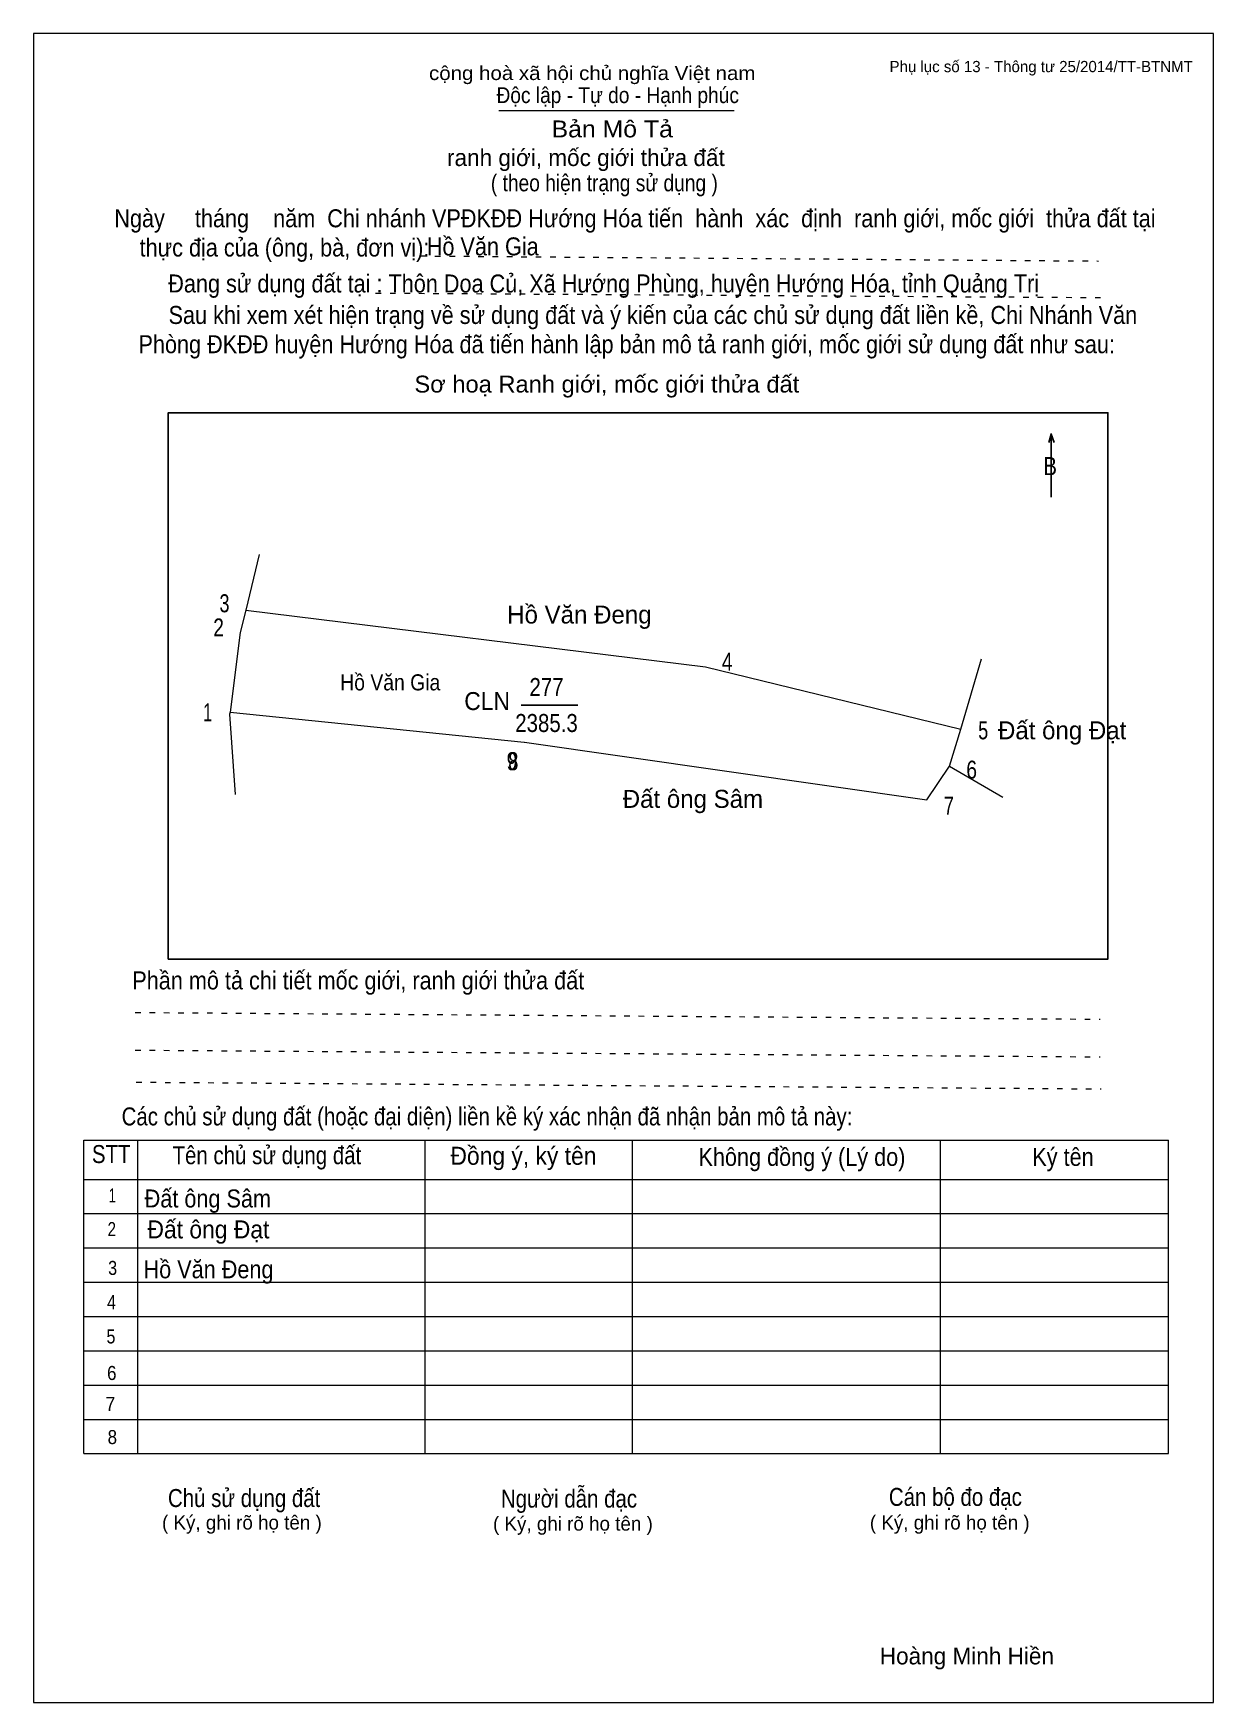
# Model space of a CAD drawing. Header units: centimetres. Extents: x 0 to 21, y 0 to 29.7.
import ezdxf
from ezdxf.enums import TextEntityAlignment as Align

# ---------------------------------------------------------------- set-up
doc = ezdxf.new("R2010")
doc.units = ezdxf.units.CM
doc.header["$LTSCALE"] = 0.13
doc.linetypes.add('DOTTED', pattern=[1.5, 0.3, -1.2])
for name, color, linetype, lineweight in [('1', 7, 'Continuous', 13), ('33', 7, 'Continuous', 25), ('6', 7, 'Continuous', 13), ('62', 7, 'Continuous', 13)]:
    doc.layers.add(name, color=color, linetype=linetype, lineweight=lineweight)
for name, color, linetype in [('2', 7, 'Continuous'), ('32', 7, 'Continuous'), ('34', 7, 'Continuous'), ('63', 7, 'Continuous')]:
    doc.layers.add(name, color=color, linetype=linetype)

msp = doc.modelspace()

# ---------------------------------------------------------------- linework, layer by layer
at = {"layer": '1'}
msp.add_lwpolyline([(21, 0), (21, 29.7), (0, 29.7), (0, 0)], close=True, dxfattribs=at)
at = {"layer": '33'}
msp.add_line((8.68, 17.75), (9.69, 17.75), dxfattribs=at)
at = {"layer": '6'}
for p, q in [((4.02, 20.43), (3.78, 19.44)), ((16.3, 16.66), (17.25, 16.11))]:
    msp.add_line(p, q, dxfattribs=at)
for points in [[(3.78, 19.44), (3.68, 19.04), (3.5, 17.62)], [(3.78, 19.44), (11.96, 18.43), (16.5, 17.32)], [(15.9, 16.06), (16.3, 16.66), (16.5, 17.32), (16.87, 18.57)], [(3.5, 17.62), (3.49, 17.59), (3.59, 16.16)], [(3.5, 17.62), (8.73, 17.09), (8.74, 17.09), (15.9, 16.06)]]:
    msp.add_lwpolyline(points, dxfattribs=at)
at = {"layer": '62'}
for p, q in [((8.28, 28.33), (12.47, 28.33)), ((0.9, 10.01), (20.2, 10.01)), ((0.9, 4.43), (0.9, 10.01)), ((1.86, 4.43), (1.86, 10.01)), ((6.97, 4.43), (6.97, 9.99)), ((10.66, 4.43), (10.66, 9.99)), ((16.14, 4.43), (16.14, 10.01)), ((20.2, 4.43), (20.2, 10.01)), ((0.9, 9.31), (20.2, 9.31)), ((0.9, 8.7), (20.2, 8.7)), ((0.9, 8.09), (20.2, 8.09)), ((0.9, 7.48), (20.2, 7.48)), ((0.9, 6.87), (20.2, 6.87)), ((0.9, 6.26), (20.2, 6.26)), ((0.9, 5.65), (20.2, 5.65)), ((0.9, 5.04), (20.2, 5.04)), ((0.9, 4.43), (20.2, 4.43))]:
    msp.add_line(p, q, dxfattribs=at)
at = {"layer": '62', "linetype": 'DOTTED'}
for p, q in [((6.89, 25.74), (18.95, 25.65)), ((6.09, 25.08), (19.04, 25)), ((1.81, 12.28), (18.98, 12.16)), ((1.81, 11.61), (18.98, 11.49)), ((1.83, 11.04), (19, 10.92))]:
    msp.add_line(p, q, dxfattribs=at)
at = {"layer": '62', "lineweight": 25}
for p, q in [((18.11, 22.58), (18.11, 21.45)), ((18.11, 22.57), (18.07, 22.42)), ((18.11, 22.57), (18.16, 22.42))]:
    msp.add_line(p, q, dxfattribs=at)
msp.add_lwpolyline([(2.4, 13.23), (19.12, 13.23), (19.12, 22.95), (2.4, 22.95)], close=True, dxfattribs=at)

# ---------------------------------------------------------------- texts
at = {"layer": '2', "width": 0.9}
msp.add_text('Hồ Văn Gia', height=0.2862, dxfattribs=at).set_placement((6.35, 18.01), align=Align.CENTER)
at = {"layer": '32'}
for s, width, p in [('3', 0.75, (3.4, 19.4)), ('2', 0.8, (3.295, 18.97)), ('4', 0.8, (12.345, 18.36)), ('1', 0.65, (3.1, 17.46)), ('5', 0.75, (16.9, 17.14)), ('9', 0.8, (8.515, 16.59)), ('8', 0.75, (8.54, 16.59)), ('6', 0.8, (16.695, 16.44)), ('7', 0.75, (16.29, 15.8))]:
    msp.add_text(s, height=0.32, dxfattribs=dict(at, width=width)).set_placement(p, align=Align.CENTER)
at = {"layer": '33'}
for s, p in [('Hồ Văn Đeng', (9.715, 19.2)), ('Đất ông Đạt', (18.305, 17.14)), ('Đất ông Sâm', (11.735, 15.92)), ('Đất ông Sâm', (11.735, 15.92))]:
    msp.add_text(s, height=0.32, dxfattribs=at).set_placement(p, align=Align.CENTER)
at = {"layer": '33', "width": 0.85}
for s, p in [('277', (9.13, 17.91)), ('2385.3', (9.13, 17.27))]:
    msp.add_text(s, height=0.32, dxfattribs=at).set_placement(p, align=Align.CENTER)
at = {"layer": '33', "width": 0.95}
msp.add_text('CLN', height=0.32, dxfattribs=at).set_placement((8.48, 17.66), align=Align.RIGHT)
at = {"layer": '34'}
for s, width, p in [('Hồ Văn Gia', 0.9, (7, 25.75)), ('Đất ông Sâm', 0.9, (1.98, 8.81)), ('Đất ông Đạt', 0.95, (2.03, 8.26)), ('Hồ Văn Đeng', 0.9, (1.96, 7.55))]:
    msp.add_text(s, height=0.32, dxfattribs=dict(at, width=width)).set_placement(p)
at = {"layer": '62'}
for s, height, width, p in [('cộng hoà xã hội chủ nghĩa Việt nam', 0.2474, 1.1, (7.04, 28.87)), ('Độc lập - Tự do - Hạnh phúc', 0.2828, 0.9, (8.24, 28.46)), ('Bản Mô Tả', 0.3, 1.1, (9.22, 27.85)), ('( theo hiện trạng sử dụng )', 0.3, 0.85, (8.14, 26.89)), ('Ngày     tháng    năm  Chi nhánh VPĐKĐĐ Hướng Hóa tiến  hành  xác  định  ranh giới, mốc giới  thửa đất tại ', 0.32, 0.9, (1.44, 26.25)), ('thực địa của (ông, bà, đơn vị): ', 0.32, 0.9, (1.89, 25.73)), ('Đang sử dụng đất tại : Thôn Doa Củ, Xã Hướng Phùng, huyện Hướng Hóa, tỉnh Quảng Trị', 0.32, 0.9, (2.4, 25.09)), ('     Sau khi xem xét hiện trạng về sử dụng đất và ý kiến của các chủ sử dụng đất liền kề, Chi Nhánh Văn ', 0.32, 0.9, (1.87, 24.53)), ('Phòng ĐKĐĐ huyện Hướng Hóa đã tiến hành lập bản mô tả ranh giới, mốc giới sử dụng đất như sau:', 0.32, 0.9, (1.87, 24.01)), ('Sơ hoạ Ranh giới, mốc giới thửa đất', 0.3, 1.05, (6.78, 23.31)), ('B', 0.32, 0.85, (17.97, 21.84)), ('Phần mô tả chi tiết mốc giới, ranh giới thửa đất ', 0.32, 0.9, (1.76, 12.69)), ('Các chủ sử dụng đất (hoặc đại diện) liền kề ký xác nhận đã nhận bản mô tả này:', 0.32, 0.85, (1.57, 10.27))]:
    msp.add_text(s, height=height, dxfattribs=dict(at, width=width)).set_placement(p)
msp.add_text('ranh giới, mốc giới thửa đất', height=0.3, dxfattribs=at).set_placement((7.36, 27.34))
for s, height, width, p in [('STT', 0.32, 0.85, (1.385, 9.6)), ('Tên chủ sử dụng đất', 0.32, 0.85, (4.155, 9.58)), ('Đồng ý, ký tên', 0.32, 0.95, (8.72, 9.57)), ('Không đồng ý (Lý do)', 0.32, 0.9, (13.675, 9.55)), ('Ký tên', 0.32, 0.9, (18.32, 9.55)), ('1', 0.25, 0.7, (1.405, 8.9)), ('2', 0.25, 0.8, (1.395, 8.3)), ('3', 0.25, 0.85, (1.41, 7.61)), ('4', 0.25, 0.85, (1.39, 7)), ('5', 0.25, 0.85, (1.38, 6.39)), ('6', 0.25, 0.9, (1.395, 5.74)), ('7', 0.25, 0.95, (1.37, 5.19)), ('8', 0.25, 0.9, (1.405, 4.6)), ('Người dẫn đạc', 0.32, 0.85, (9.53, 3.47)), ('Chủ sử dụng đất', 0.32, 0.85, (3.75, 3.48)), ('Cán bộ đo đạc', 0.32, 0.85, (16.405, 3.5))]:
    msp.add_text(s, height=height, dxfattribs=dict(at, width=width)).set_placement(p, align=Align.CENTER)
for p in [(3.71, 3.08), (9.6, 3.06), (16.305, 3.08)]:
    msp.add_text('( Ký, ghi rõ họ tên )', height=0.25, dxfattribs=at).set_placement(p, align=Align.CENTER)
at = {"layer": '63'}
msp.add_text('Phụ lục số 13 - Thông tư 25/2014/TT-BTNMT', height=0.2, dxfattribs=at).set_placement((20.63, 29.01), align=Align.RIGHT)
msp.add_text('Hoàng Minh Hiền', height=0.3, dxfattribs=at).set_placement((16.61, 0.68), align=Align.CENTER)

doc.saveas('drawing.dxf')
